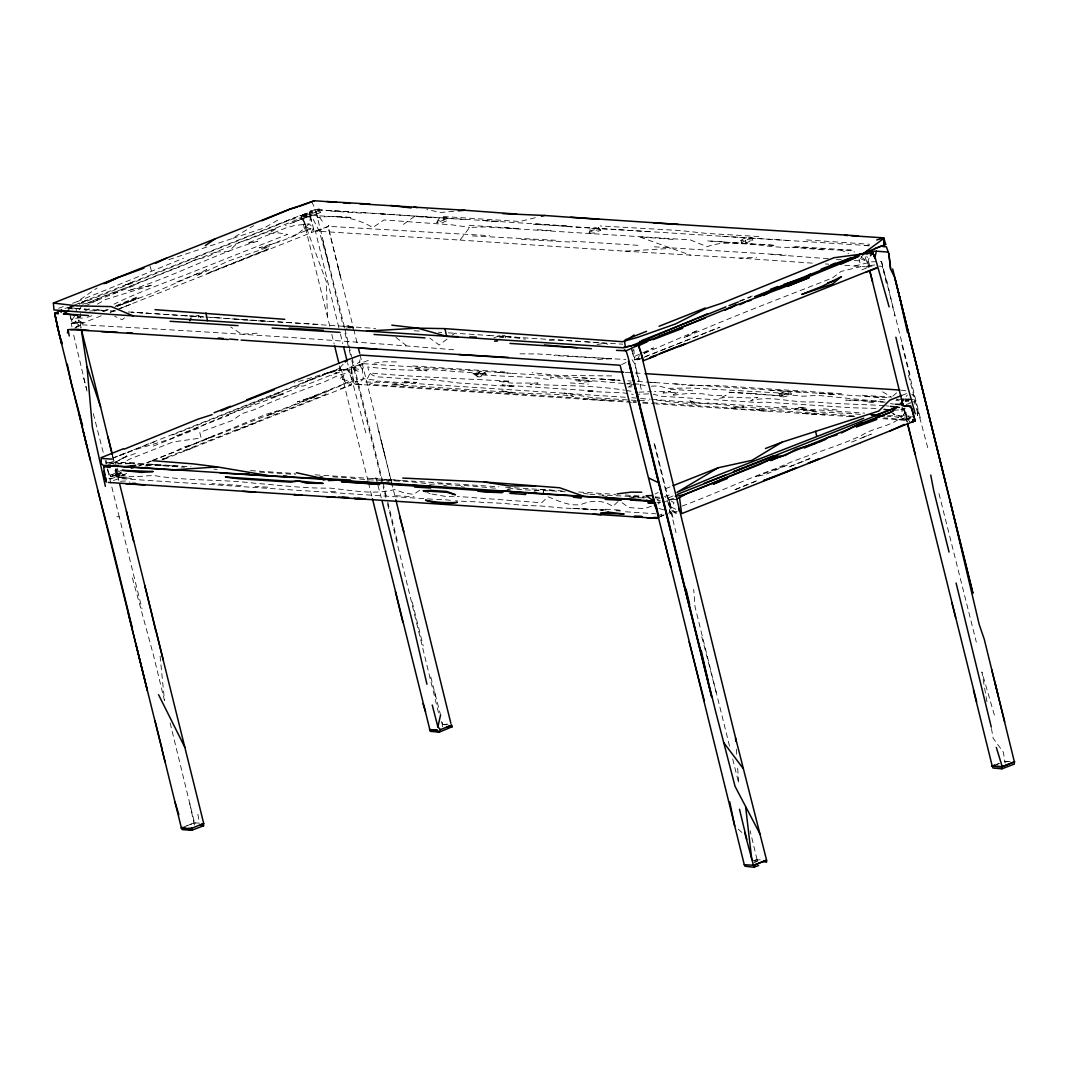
<?xml version="1.0" encoding="UTF-8"?>
<svg xmlns="http://www.w3.org/2000/svg" width="1068" height="1068" viewBox="0 0 1068 1068"><rect width="100%" height="100%" fill="white"/><g stroke="black" fill="none" stroke-linecap="round" stroke-linejoin="round"><path stroke-width="0.75" stroke-dasharray="5 3.75" d="M631.348 402.329L355.724 384.213L353.388 379.647L351.319 367.752L362.145 363.601L619.867 380.315L600.91 379.153M902.18 406.761L901.739 416.867L892.661 413.503L898.709 417.548L893.355 416.32L887.041 416.787M131.564 478.451L115.985 476.902L114.85 468.558L119.976 477.383L126.465 478.21L115.985 476.902L107.588 480.226M914.956 404.104L914.181 399.485L904.356 398.845L907.386 394.973M349.369 372.599L347.26 369.742L343.776 369.808L347.848 368.767L351.359 378.165L351.279 384.974L183.669 451.497M442.606 726.827L442.486 722.382M70.635 316.916L71.97 321.855L73.759 322.149L78.324 322.443L78.191 316.355L79.873 317.944L84.158 318.304M373.96 379.981L363.32 378.726L354.923 382.064L360.61 381.676L363.32 378.726L362.359 369.435L362.906 364.388L362.145 363.601L354.589 367.552L351.319 367.752L351.212 370.823M844.855 265.291L867.042 266.92L867.643 261.74L869.419 257.401M349.65 367.712L359.636 362.092L360.156 357.873M754.088 862.624L757.119 861.422L757.399 859.54L760.456 859.74M79.873 317.944L80.687 313.485M114.303 460.962L106.827 463.926L107.094 462.551L115.571 462.217L126.865 455.902L115.571 462.217L115.958 466.315M198.234 317.37L198.701 315.314L191.452 316.929M73.679 305.435L299.868 215.643L310.254 215.749L310.721 217.245L309.133 223.839L296.797 234.947L279.429 241.849L259.177 247.816L269.803 246.641L228.499 261.019L196.178 275.864L206.738 269.657L154.459 292.418L117.16 306.249M446.718 217.338L446.291 219.047L438.094 220.902L436.772 222.691L441.658 222.998L448.4 220.088L446.718 217.338L438.614 218.86L436.772 222.691L444.568 219.834L448.4 220.088M101.26 315.781L82.997 323.03L71.569 323.39L71.97 321.855M600.657 230.274L599.602 229.553L592.393 230.848L589.069 232.61L590.07 229.139L598.254 227.257L600.657 230.274L593.968 232.917L590.137 233.318L589.069 232.61L590.07 229.139M309.693 212.719L309.213 214.374L310.267 215.082L318.451 213.44L320.787 212.038L319.132 208.954L310.975 210.65L309.693 212.719L319.412 210.369L319.132 208.954L318.05 211.397L309.213 214.374L310.975 210.65L313.618 212.278M97.362 304.14L105.705 299.467L152.604 284.942L127.653 290.763C172.295 277.506 212.892 254.611 257.535 241.221L246.988 243.397L286.104 227.871L294.461 225.535L309.133 223.839L313.378 227.965L311.229 232.584L313.885 230.007L310.721 217.245L307.531 215.175L304.327 216.59L303.793 218.273L306.369 230.461L288.467 237.577M267.774 487.155L255.038 486.501M404.358 381.97L416.64 382.344M605.529 509.236L621.416 510.184M781.642 406.361L789.532 406.948M890.445 403.611L894.21 404.145M639.412 355.591L635.019 364.228L638.437 381.717M69.634 308.999L70.915 306.93L72.664 310.054L71.609 309.346M469.159 225.308L520.169 228.712L503.081 227.698M675.697 509.329L671.251 507.02L674.082 502.788L669.102 499.65L668.688 497.835L673.347 495.766L673.881 496.754M74.733 315.981L72.01 319.879L80.994 316.315M79.286 309.466L82.009 305.568C96.294 299.267 110.818 292.752 125.85 288.173L184.35 264.944L195.137 259.684L206.551 257.174L217.124 251.941L228.579 251.527L237.71 242.796L248.03 239.673L277.053 228.151L268.282 233.705L278.214 232.864L287.519 234.346L186.686 274.369C162.243 283.607 137.652 292.619 114.129 304.14M861.876 269.857L868.604 267.133L869.752 265.545L866.856 256.307M338.836 327.649L315.42 231.088L460.014 240.073L469.693 227.391L486.02 226.937L690.315 239.886L706.989 246.695C734.837 236.922 763.66 248.764 791.989 247.202C812.08 247.709 831.798 250.686 851.957 250.179L854.56 252.101M479.799 371.771L474.846 376.577L479.732 376.897L486.434 374.241L484.925 372.465L479.799 371.771L474.753 374.841L474.846 376.577M868.604 402.089L876.374 402.863M642.762 357.887L638.904 359.609L633.751 356.792L632.082 351.639L633.858 349.516L634.592 359.889L639.585 358.287M790.16 391.075L788.451 393.091L782.03 394.599L779.64 393.651L779.814 396.442L780.868 397.149L785.848 396.495L791.388 394.092L790.16 391.075L784.753 391.622L779.64 393.651M343.175 364.228L337.969 369.675L294.141 382.878M682.118 506.085C713.731 494.404 744.329 479.719 776.116 468.505C803.67 455.782 833.16 448.386 860.888 435.837C874.198 426.813 892.915 426.853 903.848 414.704L902.22 408.109M861.075 257.068L864.105 254.05M618.078 501.479L612.832 506.539C603.246 499.704 591.619 500.158 581.099 504.47C569.377 506.472 558.551 500.879 547.964 496.754L541.65 502.774L457.344 496.42M330.493 491.507L339.023 491.881M351.546 381.423L350.064 382.731L346.112 383.399L345.031 382.397L341.346 369.541L339.21 369.181L328.957 372.358L114.076 457.598M892.848 396.148L899.83 390.034M484.925 372.465L479.732 376.897L474.753 374.841L484.605 373.52L486.434 374.241M657.995 504.109L660.278 502.147L657.421 501.907M124.529 317.837L122.193 319.733L114.636 316.328M447.025 339.13L439.162 345.017L429.777 338.075M452.271 335.205L454.888 333.243L489.091 335.486M74.96 327.889L80.274 323.951L81.635 324.779C205.75 331.601 329.785 339.384 453.62 349.77M112.767 463.899L115.371 461.977L191.065 466.743M403.41 224.4L414.424 216.47L431.419 217.578M419.644 490.239L413.65 494.444L404.412 492.962L394.359 489.531C373.426 495.165 351.172 490.145 329.999 488.116C304.7 488.53 279.602 485.179 254.451 483.203C221.864 479.212 188.662 481.094 156.128 475.874C143.9 474.592 128.707 480.413 118.615 471.575L116.986 467.998M72.557 303.299L77.203 301.63L97.081 287.986M740.858 240.5L743.942 238.378L752.166 237.79L752.78 240.18L746.091 242.837L742.26 243.224L740.858 240.5L745.517 240.34L752.166 237.79M388.111 481.041L390.861 479.278L391.716 482.162L386.83 481.842M78.324 322.443L82.997 323.03L86.241 320.987M741.205 242.516L747.894 239.859L752.78 240.18M779.814 396.442L786.502 393.785L791.388 394.092M168.824 259.684L231.703 238.725L253.69 225.668M882.862 418.709L904.876 420.084L910.737 417.041L914.849 416.24M628.131 387.203L632.296 384.76M85.093 306.102L97.295 300.188M634.592 359.889L636.461 358.795L639.091 358.968M277.667 220.155L264.477 227.804L231.703 238.725M644.097 353.214L653.523 347.914L633.751 356.792L631.281 347.193M84.853 311.148L90.406 308.038M306.369 230.461L313.378 227.965L314.045 231.569L117.72 309.386M668.368 513.227L669.783 512.466L669.703 510.611L667.099 498.169L665.431 497.635M669.729 514.095L670.717 513.574L669.703 510.611M122.66 469.827L109.79 475.62L107.441 468.905L110.925 476.715L116.839 474.579L119.042 476.221L116.572 469.106M734.984 489.638L757.906 480.333L735.198 489.651M655.178 493.977L658.102 492.481M79.179 304.233L285.677 221.677L292.685 219.114L302.017 217.672L88.417 302.698L82.636 304.22M351.319 367.752L354.376 368.006L362.906 364.388M657.02 499.704L659.89 498.329M644.151 353.428L698.272 330.146L683.6 337.982C732.648 316.235 782.737 297.625 832.599 277.867L841.143 271.379L860.928 266.626L859.072 259.097M121.859 471.923L110.925 476.715L109.35 474.099L119.002 476.448L126.344 474.259L122.486 475.687M76.295 327.262L81.635 324.779L76.055 327.208M677.179 511.278L674.429 512.547L671.799 510.718L669.102 499.65L676.752 497.595M621.629 364.562L626.115 362.493M70.021 314.446L71.569 323.39L79.513 320.173M347.848 368.767L331.334 375.429M205.056 439.549L215.055 435.223L185.004 447.519L266.399 414.197L277.159 410.953L266.853 416.026L317.543 395.908L297.304 401.928L317.329 395.013L341.239 385.521L349.783 381.102L339.597 378.926L346.112 373.239L338.676 375.215L324.231 381.93L274.609 400.647L253.503 410.005L242.316 413.463L232.01 420.605L199.769 432.366L201.171 438.014L173.029 441.938L129.188 459.333L123.821 462.511L116.158 464.513M639.986 358.354L637.342 359.502L638.904 359.609M279.255 392.984L168.651 439.549L136.557 449.268M77.203 301.63L183.549 258.189M72.143 306.022L68.539 307.544L68.566 309.066M329.812 326.274L302.257 214.948L314.9 209.635L348.715 211.771M134.181 285.543L90.393 303.005M317.143 231.102L328.076 226.536L328.73 225.228L328.984 230.354L341.066 279.042L328.076 226.536L315.42 231.088M136.757 297.171L115.891 305.822M115.09 306.569L136.998 297.692M102.822 311.202L110.084 308.211M293.513 222.304L310.254 215.749L285.383 225.535M809.784 458.399L787.997 467.384L810.051 458.719M994.695 765.275L1001.677 762.472M176.794 281.979L198.581 273.168M261.34 248.417L280.27 240.741M113.101 458.012L126.198 452.819M133.86 449.842L155.821 441.258M322.402 375.015L328.957 372.358L344.243 369.301L339.317 368.42L322.843 374.815L341.346 369.541M198.595 428.201L150.535 447.185M851.663 442.112L871.341 434.129L861.435 437.907M256.52 422.501L234.506 431.339M380.902 481.668L386.256 479.505L390.861 479.278M81.315 302.484L88.724 299.521L78.178 303.659M192.814 447.852L161.735 460.228M276.385 225.001L295.689 217.311M94.478 310.962L102.007 308.171M103.596 311.629L111.125 308.639M110.511 312.11L115.144 310.267M138.48 465.995L150.775 461.122M152.31 460.508L175.366 451.364L183.002 447.292L192.147 444.702M139.534 465.781L151.509 461.029M152.924 460.468L328.57 391.008L325.353 394.559L162.363 459.093M126.611 473.431L119.002 476.448L120.337 473.912L110.925 476.715L121.672 472.697M144.981 466.142L152.697 463.085M146.797 466.155L154.273 463.192M739.39 301.056L753.033 295.636M739.884 301.363L750.737 297.051M645.019 356.685L720.006 327.168L673.494 345.631M644.044 357.313L671.946 346.246M665.431 488.717L671.452 486.314M906.265 404.532L910.483 402.85L907.493 403.25M657.501 515.964L662.053 514.162L657.274 513.855M996.257 764.581L998.927 763.527M901.819 395.414L909.389 392.41M344.136 327.168L348.061 325.633L352.039 326.568L353.548 328.343L348.061 325.633L353.548 328.343M660.732 516.258L663.535 515.15M186.927 825.764L194.496 822.867L199.489 823.134M182.695 827.433L193.935 823.001L198.915 823.134M130.777 304.313L120.644 308.265M493.816 337.915L499.063 335.859L504.924 335.592L505.671 338.249M661.332 515.977L664.149 514.883M110.218 312.297L116.185 309.987M662.814 515.39L660.037 516.471L664.883 515.283M112.634 294.007L119.91 291.217M368.313 360.41L362.96 362.439L359.636 362.092M163.017 459.16L167.436 457.478L162.029 459.293M122.54 458.292L135.316 453.486M119.549 308.599L123.861 307.01M119.215 455.649L133.9 450.229M874.785 264.971L869.752 265.545M1010.088 761.417L1002.318 762.138L1003.012 761.925M58.593 308.292L66.35 305.515M340.558 388.765L351.279 384.974L346.112 383.399L343.722 379.607M651.32 506.272L644.551 508.608L628.692 507.58L619.12 500.465M910.537 418.135L904.876 420.084L910.737 417.041L906.879 417.001L902.847 408.216M343.282 384.213L309.226 397.723M905.49 401.261L909.616 399.886M664.456 496.593L672.253 493.963M344.47 327.168L316.702 214.641L310.401 213.96L302.257 214.948L311.669 211.784M87.149 317.316L94.611 314.82M447.946 724.131L441.631 724.625L446.958 724.705M113.435 480.466L119.523 478.531L433.434 499.277M108.335 464.193L115.371 461.977L119.83 463.525L134.341 463.045L127.933 463.045M755.557 860.06L760.229 859.78M534.147 491.32L541.917 488.997L543.412 489.998L543.652 492.762L543.398 491.4M752.766 860.915L757.399 859.54M346.152 328.236L352.039 326.568M900.831 409.485L903.888 408.63M631.161 382.651L626.796 383.853L630.974 383.839M664.843 501.586L667.099 501.012M535.228 217.725L519.769 221.49L440.63 216.35M854.467 265.999L871.862 261.807L881.541 261.647L909.909 374.401M898.842 419.791L905.077 418.296L903.848 414.704M64.974 308.358L70.915 306.93M72.25 323.39L77.737 322.109L71.569 323.39M589.603 230.848L598.454 228.846L598.254 227.257L599.602 229.553M74.026 306.396L68.539 307.544L77.55 308.639M499.477 337.902L502.734 337.248L504.924 335.592L504.617 337.541L499.063 335.859M116.586 463.912L129.909 463.672M316.662 215.456L317.917 217.498C336.727 215.055 356.311 217.405 372.745 227.604L383.946 219.941L452.044 224.854L469.693 227.391M302.257 214.948L350.918 217.552M597.105 344.55L604.715 343.282L607.812 344.27M867.042 266.92L874.478 265.692M374 363.187L384.186 361.758L397.149 361.945M657.167 502.561L660.278 502.147M348.662 328.023L352.493 327.636M633.765 383.839L638.651 384.146L636.982 381.062M629.412 387.07L631.962 386.803M453.7 211.29L441.084 212.492L426.786 209.582M912.82 401.928L915.089 401.728M89.578 311.015L101.033 310.187L105.572 312.23M257.201 333.163L241.688 334.231L230.608 326.901M549.366 340.438L557.176 339.918L622.818 344.19M893.515 410.286L899.296 409.912M460.014 240.073L625.087 251.18L670.504 248.417M120.537 481.267L125.543 480.987L130.069 482.282M884.277 405.586C860.808 404.291 837.045 404.024 813.576 401.862C792.549 403.223 771.87 395.227 750.804 400.553L757.826 397.349C744.756 399.312 732.034 395.227 719.084 398.484L726.093 395.293A205.069 109.951 68.5 0 1 702.303 393.745L686.657 393.598L671.492 395.387L678.5 392.183L662.974 392.984L670.571 391.676L654.484 391.502M625.087 251.18L739.884 258.109L756.585 257.254M597.546 359.462L611.63 358.755L625.808 359.435M860.408 414.531C850.742 413.049 841.504 413.61 831.772 412.315C815.912 412.809 800.132 409.124 784.166 409.218C765.689 408.817 747.093 407.575 728.643 405.6C715.253 402.756 701.329 405.506 688.286 400.193L697.137 404.425C683.654 402.676 670.103 402.462 656.58 399.979M454.18 496.206L446.464 496.58L431.419 493.95M630.988 497.928L637.155 497.982M638.904 392.17L651.373 391.636M115.251 311.122L67.471 308.038M651.28 386.189L658.609 385.895L667.66 388.338L691.423 388.031L786.395 393.344L778.679 393.718L802.709 396.215L818.115 395.414L874.105 400.86L881.581 399.552L886.373 399.859M887.655 415.679L909.228 416.066L901.098 419.283L883.877 417.868M648.65 393.905L636.341 394.306M126.518 477.129L115.985 476.902M639.438 400.66L648.236 400.366M304.327 216.59L299.868 215.643L310.721 217.245M343.776 369.808L347.26 369.742M589.87 494.31L646.407 497.301M520.009 353.828L537.952 353.949L611.63 358.755L553.945 355.537M582.447 377.885L591.552 378.499M906.625 399.419L914.181 399.485L902.38 398.778M611.657 375.909L557.856 375.429L532.064 372.652M688.006 385.294L717.562 385.561L843.199 393.745M900.845 399.339L896.493 399.258L899.416 399.579M875.96 408.403L852.397 407.789L765.142 402.102L757.426 402.476L661.159 396.215L653.256 394.199M319.719 476.528L322.99 476.622M521.251 239.312L571.66 242.102M565.346 491.827C547.63 490.079 529.488 491 512.026 488.557L506.592 489.251M436.692 499.49L445.276 499.744A344.79 72.237 -14 0 0 452.552 500.518M616.102 510.731L620.348 510.878L617.17 510.664M991.478 728.496L993.12 738.188L1003.426 752.273L1004.734 761.257L1007.938 761.377M869.005 245.64L533.373 224.227M216.524 317.717L375.629 328.45M234.373 319.332L318.785 324.378M331.828 226.536L489.665 235.668M472.363 235.921L555.6 240.273M899.416 419.751L905.744 420.004M865.133 396.482L880.94 397.389M654.35 246.815L786.115 255.092M567.188 226.162L532.545 223.719M769.948 390.274L801.614 392.223M862.263 395.24L891.687 397.162L881.047 390.901M854.787 416.707L848.499 416.386L851.703 416.613M336.553 216.617L351.239 217.378M724.011 242.77L758.213 244.545M412.822 365.977L504.723 371.958M570.219 382.931L588.415 384.12M805.432 407.909L797.462 407.469L805.299 408.069M395.547 495.739L414.05 496.767M203.988 317.022L131.524 312.176L148.679 313.311M210.369 317.383L216.764 317.743M567.415 226.563L618.372 229.874M788.251 240.474L720.246 236.135M637.89 245.32L572.048 241.154M404.452 381.877L416.6 382.584M758.814 236.535L706.041 233.358L679.982 230.528L600.136 225.935M618.345 229.753L652.308 231.889M724.545 241.942L707.416 240.914L775.408 245.426L758.6 244.158M611.497 400.954L583.115 399.192M241.315 485.526L211.905 483.604M438.467 332.241L441.751 332.442M448.32 332.842L454.888 333.243M505.725 336.62L583.729 341.667M585.371 341.773L604.715 343.282M833.08 394.199L817.207 393.171M833.2 394.212L817.34 393.171M851.356 416.654L655.992 403.931M372.558 478.584L401.141 480.453M553.851 490.372L537.978 489.331M659.637 497.274L655.285 497.007L659.183 497.287M851.957 250.179L792.643 246.388M812.281 263.128L739.884 258.109M825.404 263.956L828.688 264.17M89.098 309.426L75.574 308.572M635.153 372.999L643.377 373.506M600.777 379.073L619.867 380.315M806.62 239.913L869.779 244.278M363.547 212.719L396.321 214.855L379.407 213.733M566.601 225.935L317.476 209.715L321.788 210.556M330.239 210.997L364.428 213.333M537.324 229.687L554.359 230.795M182.721 315.527L199.609 316.609M128.267 311.963L204.228 316.916M205.764 317.009L268.362 321.548M488.864 335.459L522.986 337.675M414.197 330.746L420.391 331.147M627.931 380.835L631.108 381.049M637.462 381.463L889.484 397.87M902.126 399.432L909.696 400.941L905.237 399.966M895.945 400.487L899.136 400.687M905.517 401.101L908.708 401.314M632.216 384.186L550.541 377.218L551.195 379.834C524.735 375.509 497.808 377.151 471.348 373.707L485.633 373.76L413.223 368.273L427.133 370.823L391.529 369.435L367.766 366.951L369.168 372.612L373.239 375.656L378.486 376.924L415.973 379.367L429.243 379.3L459 383.038L514.843 386.683L501.96 384.961C532.879 387.057 563.931 389.006 594.823 391.008L586.132 391.329L623.325 392.877L633.217 394.386M625.354 397.243L377.258 381.076L369.061 384.333L629.933 401.328M640.6 398.564L650.212 399.192M651.814 399.299L706.175 403.53L707.657 402.943L786.982 408.109L816.513 411.046L795.647 408.323L864.653 413.156M636.141 400.447L591.632 397.55L564.345 393.051L573.423 396.361C549.78 392.41 525.616 395.133 501.92 390.835L513.508 393.224L502.147 391.716L391.382 384.507L403.263 384.413L390.928 382.678L365.777 381.97L370.155 372.986C416.88 377.244 463.646 378.633 510.544 381.249L499.584 381.409L510.998 383.078L538.032 383.038L530.035 384.32C561.501 385.842 593.194 385.201 624.433 390.167M633.137 401.528L636.341 401.742M642.749 402.155L650.746 402.676M652.348 402.783L731.914 407.963L743.675 406.961L730.699 408.443L762.993 410.286L756.438 409.231L857.257 416.133M632.99 402.436L636.274 402.649M642.843 403.077L654.35 403.824M250.593 470.614L295.249 473.524M315.087 474.819L498.983 486.794M505.631 487.222L562.222 490.906M578.749 491.988L615.809 494.404M625.354 495.018L644.404 496.3M137.478 464.166L184.51 467.223M213.867 469.132L217.138 469.346M259.684 472.123L295.476 474.446M332.789 476.875L349.343 477.957M655.151 497.875L658.075 498.062M606.077 509.943L562.889 508.034L540.461 505.938A344.79 72.237 -14 0 1 508.742 503.869A344.79 72.237 -14 0 0 484.285 502.587L477.009 501.813A344.79 72.237 -14 0 1 455.582 500.785M603.927 510.077L571.54 508.275L602.726 510.304M625.474 511.786L655.685 513.748M498.489 221.503L481.681 220.395L499.383 222.011M824.95 414.931L801.347 413.343L816.833 414.384M465.248 219.607L396.695 214.868M828.314 258.723L769.561 254.317M836.431 259.27L841.304 259.604M854.293 260.499L859.166 260.832M625.301 372.331L631.869 372.772M650.092 382.291L657.674 382.798M761.31 410.766L769.307 411.314M610.389 379.727L620.134 380.408M498.502 372.412L510.945 373.293M903.274 409.151L907.6 419.03L909.629 419.177M675.804 499.597L669.983 499.21L668.688 497.835M674.522 383.906L682.626 384.48L682.906 385.228M670.29 389.179L693.96 390.901M116.759 516.685L119.242 516.872L141.977 608.707M837.165 409.978L821.332 408.697M673.027 239.459L639.118 236.789L690.542 255.159M791.989 247.202L824.896 250.019M114.436 475.821L119.042 476.221M879.097 266.106L882.168 266.373L887.334 282.566L894.757 315.928M631.775 397.656L636.181 398.11M350.998 478.064C377.364 481.548 404.185 479.706 430.444 484.285A68.165 14.178 -13.9 0 1 454.234 485.833L464.433 485.459L498.809 488.503M864.399 245.373L869.245 245.934M108.829 478.224L111.78 478.571M754.222 861.075L757.119 861.422M901.325 390.221L905.824 390.754M885.786 405.773L888.816 406.147M506.112 336.594L525.469 339.143M361.638 384.68L353.708 383.425L350.865 368.26L362.826 369.822M640.239 384.707L648.223 385.989M626.035 390.421L634.112 391.716M361.892 384.774L353.708 383.425L355.724 384.213M602.339 495.712L607.238 496.553M583.422 493.202L588.254 494.03M507.153 489.518L510.411 490.079M461.189 486.701L464.446 487.262M443.687 485.379L446.958 485.94M657.154 500.184L660.224 500.745M642.669 497.928L629.533 496.887L640.173 496.34L644.151 498.209M412.208 601.952L423.195 645.9M318.05 211.397L320.787 212.038M659.049 508.501L663.682 509.85M305.982 227.097L311.148 229.166M671.799 510.718L678.247 513.04L676.124 513.534L674.429 512.547L669.89 505.524L669.983 499.21L669.289 500.558L669.89 505.524L671.251 507.02M358.221 371.33L350.865 368.26L352.28 375.148M839.929 249.632L848.686 253.45M860.354 258.549L867.643 261.74L869.098 267.814M397.256 540.715L387.324 500.305M427.414 492.481L430.044 493.71M111.205 462.818L114.329 464.42M76.963 314.206L78.525 320.52L82.997 323.03M861.102 256.921L867.643 261.74M78.525 320.52L80.981 322.443M395.908 337.354L406.254 345.485M911.778 394.292L914.155 396.188L912.232 393.745M738.295 829.235L741.86 832.453M198.701 315.314L200.757 317.797M75.241 321.041L81.075 328.156L80.274 323.951M907.6 419.03L910.417 422.554M917.132 412.929L917.586 415.706L917.132 412.929L918.2 414.344L915.797 407.095M328.917 265.398L319.345 231.329L310.401 213.96L314.9 209.635L316.208 212.946L324.071 223.599M632.096 359.742L635.019 364.228L641.361 389.82M360.103 365.737L362.359 369.435M316.796 215.282L317.917 217.498M312.136 202.493L313.899 206.231M309.707 216.938L311.843 221.757M303.579 220.142L326.354 281.818L327.435 316.569M865.08 256.854L868.604 267.133M441.271 721.541L442.299 724.478M149.961 265.972L151.736 271.779M316.208 212.946L316.702 214.641M994.361 715.039L981.892 671.959L987.099 702.651M908.427 375.135L928.065 448.947M385.855 497.621L383.145 486.634M387.524 503.762L439.215 715.653M132.419 577.895L153.338 654.631L164.472 700.461L160.093 656.193M83.718 378.165L86.775 389.446M93.303 413.596L103.583 453.913M365.817 432.874L347.541 362.76M115.518 468.865L116.839 474.579M375.843 477.476L377.511 483.764M377.939 485.326L381.276 497.875M938.986 493.616L976.326 642.148M430.791 677.019L440.39 714.412M701.783 636.755L717.122 696.002M901.966 345.031L920.603 419.27M322.763 240.527L343.442 326.835M377.912 428.068L392.664 486.995M672.947 517.473L654.47 443.14M338.062 267.04L353.308 327.662M345.031 333.176L351.425 358.888M86.962 391.102L73.225 333.082M170.119 722.943L194.496 822.867M906.879 417.001L905.143 408.136M381.61 442.339L385.455 457.678M368.046 481.107L339.33 365.096M368.447 482.709L372.051 497.154M105.185 460.375L105.986 463.605M107.601 470.054L119.242 516.872M886.36 283.314L881.541 261.647M904.142 408.029L906.171 416.24M903.915 409.017L907.106 421.887M729.524 746.105L695.028 606.731L693.719 589.376M732.715 759.028L738.722 783.271L737.601 767.078M757.052 859.606L750.136 830.757M654.07 443.42L676.031 532.678M353.708 329.251L357.673 345.218M360.049 354.803L395.427 498.155M344.871 328.784L351.652 356.805M352.08 357.913L382.518 480.88M382.918 482.509L386.923 498.689M351.826 360.503L381.65 480.293M340.425 334.044L342.801 343.629M301.229 215.602L304.887 230.434M112.394 454.608L114.396 462.698M115.998 469.159L118.802 480.48M331.801 334.364L334.177 344.07M904.155 409.485L907.279 422.22M112.434 455.689L114.396 463.792M194.416 825.057L189.677 803.363M434.583 691.583L436.198 698.459M745.517 240.34L746.091 242.837M1004.734 761.257L1005.121 762.993M71.342 323.831L71.97 326.915M197.874 814.283L199.222 821.652M106.426 460.642L106.827 463.926M631.642 347.687L632.082 351.639M905.077 418.296L905.25 420.231M736.359 749.269L736.813 755.744M76.269 308.732L76.295 311.522M299.067 385.815L292.352 389.98L270.364 397.964L283.26 394.052L227.07 415.145L228.672 415.252L178.049 435.344L172.589 434.983L330.586 372.278L337.047 372.705L303.312 386.109L299.067 385.815M787.263 465.047L765.796 474.432L755.049 476.862L787.263 465.047M268.375 248.964L206.298 273.849L268.375 248.964M130.79 301.043L116.052 306.676L138.666 297.919L130.79 301.043M133.046 281.899L125.156 285.089L133.046 281.899M314.379 378.072L305.261 381.717L314.312 378.125M583.355 380.128L575.185 380.462L583.809 381.957L592.486 381.596L583.355 380.128M751.739 393.411L727.281 392.13L782.243 395.974L751.739 393.411M854.854 400.126L845.709 400.113L886.12 402.169L854.854 400.126M151.976 464.553L140.509 464.353L177.568 466.222L151.976 464.553"/><path stroke-width="1.5" d="M494.003 492.468L478.224 491.12M123.461 448.734L101.34 457.585L101.153 463.419L103.249 465.368L172.789 469.92L217.351 466.916L271.419 476.101L350.438 479.973M994.695 765.275L992.305 766.25L993.026 768.025L1001.944 768.8L1002.238 766.717L996.324 747.44M67.431 333.002L68.098 329.652L75.521 329.211L88.818 330.412M889.11 306.876L874.999 257.148L876.334 251.194L888.229 252.075L888.83 253.557L890.619 269.163L894.864 277.787L946.368 485.887M372.452 498.769L430.271 731.34L439.255 732.154L440.403 729.644L437.867 726.867L440.59 714.906M61.076 312.39L61.69 310.174M640.88 352.72L735.572 737.921L766.584 860.154L754.822 864.92L753.995 867.256L745.023 866.228L744.276 864.72L663.629 537.604M681.624 513.641L860.568 442.739M189.663 320.76L190.865 318.211M414.611 487.061L430.618 488.023M640.066 341.213L639.118 342.828L645.993 341.6L705.08 318.13M577.12 347.701L544.413 344.977M679.034 346.579L877.002 267.627M901.379 402.649L903.381 400.086M870.433 255.813L872.903 252.836L875.026 258.136L873.744 255.399M345.258 362.052L347.34 359.889L360.503 355.057L623.659 372.225M68.712 309.92L65.976 312.71L61.637 310.614M647.101 341.76L638.824 345.658L643.483 360.664L656.526 355.497M155.808 630.16L203.694 823.428L203.547 825.791L191.706 830.303L182.121 829.569L181.413 828.047L182.241 827.633M630.4 337.728L634.018 334.965M205.35 245.573L215.028 238.872M810.425 273.955L805.392 277.36L783.952 284.355M677.045 498.849L684.641 494.844M901.819 395.414L889.711 400.206L878.79 411.033L782.003 442.192L752.005 460.335L718.19 467.771L672.96 485.713M718.19 467.771L676.925 492.388L717.402 475.353L863.678 418.269M730.512 308.078L735.665 305.021L725.145 310.174M784.94 455.689L795.5 449.481L816.139 443.153M779.573 288.574L789.693 282.726L757.599 296.317L768.773 292.859M106.066 465.408L103.796 466.636L104.49 476.275L106.319 482.069L105.879 477.89M860.661 442.646L915.116 420.805L910.804 406L904.382 406.04L902.353 404.719M904.236 424.45L889.697 431.125M841.344 433.007L858.111 424.637L893.008 411.233M819.183 441.952L828.007 437.56L837.018 434.876M763.406 295.502L767.438 293.526M203.694 823.428L190.918 828.621L181.413 828.047L162.056 749.643M181.413 828.047L182.695 827.433L181.453 828.02L184.564 828.314M105.612 283.407L118.628 277.119M440.403 729.644L451.671 725.119L451.871 726.854L439.255 732.154L434.796 730.071L429.443 729.564L437.066 730.178L439.255 732.154M155.501 263.342L166.595 258.082M61.437 310.201L54.668 313.365L61.61 344.176M640.506 351.893L638.143 345.231L626.075 350.825L616.463 350.357M124.275 449.161L197.94 419.177L212.172 414.638M786.715 285.757L859.179 256L855.388 255.759M739.657 304.754L745.384 302.217M655.111 355.444L649.971 357.7L685.563 343.762L678.834 346.099M840.957 264.156L858.312 256.574M221.089 410.966L228.418 407.789M850.849 257.722L821.105 269.123M720.326 481.067L713.25 484.124L727.455 478.491M103.823 283.728L118.334 277.506M697.391 318.464L725.92 306.89M851.263 235.721L883.783 237.857L885.679 244.385L754.555 296.677M652.895 339.717L682.612 328.357M808.623 277.64L788.077 286.224M818.929 458.759L808.009 463.352L818.982 459.133M299.053 206.498L314.392 200.744L336.767 202.319M261.927 220.769L289.815 209.168L314.392 200.744M707.603 313.738L632.283 345.498L623.472 347.794L112.981 314.553L53.947 309.96L53.4 303.072L289.815 209.168L297.505 206.938M785.314 472.376L795.834 468.024L763.366 480.693L774.58 476.635M229.887 407.148L274.383 389.686M658.556 336.62L730.726 307.25L809.237 277.68M831.038 264.917L835.376 263.155M808.77 277.76L787.824 285.904M704.066 483.404L725.519 475.02M742.313 468.158L733.396 471.762L742.3 468.358M446.918 727.054L451.35 725.279L451.871 726.854L449.081 727.268M246.615 399.859L347.34 359.889M646.567 331.307L625.314 339.744L624.473 341.306L625.514 347.487M705.28 308.011L659.13 326.247M729.017 305.662L738.322 301.977M641.534 340.639L695.962 319.012M659.583 353.668L677.499 346.566M773.139 455.876L742.42 468.064M677.432 494.351L897.187 407.135L891.687 411.834L855.935 426.693L862.77 422.527L844.948 430.631L770.602 460.562L780.441 456.236L777.117 456.009L759.375 464.593L683.894 494.778L675.336 496.313M773.566 458.199L682.652 495.245M804.217 448.026L825.924 439.255M203.334 823.735L200.397 824.896L203.547 825.791M973.429 690.061L992.252 766.183L994.922 765.115M214.054 412.782L230.461 406.281M874.505 248.737L881.02 246.161M876.775 414.744L895.865 407.669M866.028 272.273L876.574 268.161M770.375 289.375L777.811 286.518M744.276 864.72L753.434 865.24L766.584 860.154L766.584 862.196L763.3 861.556M885.679 244.385L884.211 244.946L883.783 237.857L876.708 239.966M758.667 865.467L753.995 867.256L744.69 832.546M1001.944 768.8L1014.346 764.061L1014.32 761.604L984.255 639.211L979.169 624.353L950.16 501.212M765.436 448.507L782.003 442.192M192.4 828.087L188.529 828.581M911.591 422.114L915.116 420.805L911.752 408.39L908.361 405.466M876.761 419.524L856.71 426.853M119.843 276.959L143.94 268.175M638.637 343.536L651.413 339.437M131.364 468.251L134.221 467.343M323.23 480.079L326.194 479.158M746.812 301.577L751.018 300.295M866.161 253.356L872.569 253.597L872.903 252.836L868.044 253.249M827.753 282.82L833.641 281.151M541.423 216.217L544.506 215.469L598.988 219.341M753.434 865.24L754.822 864.92M778.438 457.117L783.325 456.049M646.848 517.686L655.098 518.154L658.969 517.299L655.885 504.27M633.351 345.298L638.143 345.231M623.565 347.367L631.735 345.685M110.471 465.074L107.414 465.648L118.655 466.035M124.248 466.783L135.729 465.248M617.17 493.897L631.014 492.134L641.748 492.214M648.089 503.175L655.619 502.774M58.259 313.031L54.668 313.365L57.886 328.864M458.426 210.85L464.727 210.249L516.685 214.081M867.056 251.167L876.334 251.194M130.496 466.556L133.727 466.302M494.577 341.213L497.514 341.012M366.604 331.107L417.508 328.143L444.956 328.624L622.27 341.707L638.063 337.221L675.55 323.924L705.908 308.545L722.502 302.978L833.934 257.735L862.824 253.93L883.476 238.658L884.291 244.812M328.503 480.613L336.74 480.213M881.06 415.933L884.357 415.799M859.54 254.064L867.683 253.77M397.016 484.271L390.608 484.431L503.175 492.081L499.383 490.826M641.454 516.378L634.072 516.418L642.202 516.658M246.107 473.805L249.111 473.791M434.796 730.071L437.066 730.178M535.549 485.927L508.862 485.9L484.191 481.962L402.769 478.064M633.404 344.737L639.745 344.75M502.761 213.627L544.506 215.469M359.903 203.828L464.727 210.249M391.822 325.166L417.508 328.143L446.584 336.34L458.132 336.634M469.68 336.941L476.275 337.114M132.445 483.283L135.502 483.377M53.4 303.072L77.123 305.862L111.299 306.609L133.193 315.901M396.869 483.991L119.963 466.289M654.137 501.079L646.06 495.779L652.254 495.485L654.137 501.079L377.338 482.549M670.904 567.148L620.134 365.243L241.168 340.091M326.861 201.518L369.835 204.068M895.491 404.265L901.953 404.532L902.06 405.359L903.021 403.837L900.391 403.384M70.461 329.638L117.547 332.295M127.332 332.709L132.232 332.922M621.109 500.331L605.142 499.383M992.305 766.25L1002.238 766.717L1014.6 761.751L1002.238 766.717L992.252 766.183M508.368 357.393L458.946 354.523M185.098 828.354L191.706 830.303L191.613 828.274M478.144 491.28L494.084 492.148M494.003 492.321L501.973 492.749M509.877 493.349L525.736 494.537M573.409 497.314L581.446 497.741L573.703 497.114M363.908 499.076L354.376 498.609M323.43 330.292L289.308 328.13M272.113 328.063L340.051 332.362M653.75 222.892L858.191 235.881M238.057 325.62L170.106 321.294M899.83 390.034L645.019 373.613M294.007 494.684L302.07 495.165L293.874 494.511M844.801 235.32L848.032 235.521M220.115 472.977L271.419 476.101M430.818 486.474L352.226 481.575L324.071 478.838L296.383 472.697M904.382 406.04L909.963 406.387M155.06 309.653L284.769 319.319M88.457 315.514L63.359 313.872L77.029 315.234M509.983 343.429L591.392 348.729M425.011 337.888L374.04 334.471M228.405 339.504L101.233 331.601M360.143 348.088L376.603 349.156M871.435 414.905L877.776 415.305M112.327 459.147L102.835 458.532L101.34 457.585M283.461 475.821L286.758 476.034M319.572 478.17L326.047 478.597M526.778 492.962L501.306 490.773M528.366 493.069L558.511 495.031M560.086 495.138L640.426 499.677L630.747 500.078L649.878 501.319L646.233 500.398L653.135 501.533M437.159 502.961L446.678 503.589M342.201 497.114L348.475 497.528M653.803 517.406L657.114 517.633M338.409 497.167L347.914 497.781M354.256 498.195L365.336 498.916L357.833 498.182M144.781 484.992L125.904 483.737M255.546 492.201L242.69 491.333M570.686 217.218L678.38 224.387M593.127 514.162L601.124 514.709M484.191 481.962L559.645 487.756L582.674 495.926M152.59 460.682L193.468 463.899L217.351 466.916M326.488 496.633L335.539 497.381M882.782 246.548L886.427 246.841L888.229 252.075M343.362 202.867L349.97 203.401M108.295 482.416L657.194 518.354L655.098 518.154M218.206 337.995L223.132 338.449M229.687 339.037L237.884 339.784M648.009 502.254L654.444 502.921M58.286 313.805L54.668 313.365L59.474 335.432L62.278 343.242M390.608 205.43L411.1 207.926M884.01 409.391L890.458 410.179M890.325 406.334L899.403 407.455M110.271 467.477L103.796 466.636L104.37 467.237M633.618 345.231L636.314 345.631M879.365 415.412L882.435 415.959M414.077 207.005L417.254 207.646M534.12 492.775L537.084 493.483M870.594 414.317L877.749 416.053M449.815 725.906L451.871 726.854M423.475 490.639L426.092 491.867M648.703 477.97L658.422 482.683M915.116 420.805L912.699 419.564L913.113 421.873M624.366 349.757L626.075 350.825L628.051 357.046L715.787 712.089L735.078 786.395L760.082 834.135M135.983 644.418L165.046 761.858M723.717 742.607L742.874 768.132M654.364 504.977L656.673 508.782M871.782 251.621L874.999 257.148M158.558 694.721L184.844 747.253M104.49 476.275L105.612 479.372M81.315 329.758L87.015 366.684L100.632 407.082L112.033 454.074M422.955 703.638L425.558 711.502M175.018 802.161L178.85 814.791M67.244 364.095L71.356 383.586L82.61 425.772M915.236 413.783L906.879 383.626L895.878 337.234M128.347 613.713L147.304 690.328L56.737 324.085M630.027 365.536L640.039 406.027M399.606 516.485L403.717 531.637M162.176 749.229L154.967 720.66M382.104 501.012L413.463 626.182L426.946 684.241M869.766 271.205L872.529 281.658M97.922 490.906L109.39 534.734M897.707 289.361L972.908 593.261L894.864 278L901.018 302.644M689.114 641.761L704.373 701.022M432.246 705.054L437.867 726.867M132.405 628.451L109.79 536.31M708.191 681.411L701.222 650.399M991.625 669.396L1004.694 721.835M951.882 602.819L955.66 617.664M976.633 701.796L907.506 423.489M892.674 269.002L894.864 277.787M119.603 483.724L163.244 659.997M949.038 552.063L933.752 490.733L930.722 475.046M991.291 727.121L956.1 583.048M903.127 405.8L869.819 270.858M746.786 839.408L739.497 809.29M358.461 348.408L359.649 353.201M395.827 499.744L450.87 723.316M343.589 346.82L347.14 361.171M81.475 329.772L100.632 407.082M107.988 436.825L112.394 454.608M104.21 471.135L105.211 475.18M334.578 345.685L338.93 363.48M82.837 429.83L86.575 445.036M907.666 423.809L915.062 454.047M144.767 585.531L152.016 615.195M79.019 413.797L90.326 460.241M995.176 683.146L998.153 695.415M395.387 591.538L402.85 622.39M152.097 615.622L155.648 630.574M126.398 511.198L133.58 541.369M686.03 589.015L689.634 604.461M900.765 302.337L907.466 332.589M105.385 486.367L92.342 427.133L87.015 366.684M444.956 328.624L446.584 336.34M729.698 801.774L734.731 826.018M815.658 431.245L816.74 436.492M205.924 312.964L207.499 320.76M678.754 508.461L679.288 511.212M68.098 329.652L69.246 335.966M679.502 497.368L681.491 512.854M751.792 859.633L745.638 806.914M888.83 253.557L890.619 269.163M735.572 737.921L735.799 741.165M628.518 361.224L711.688 696.937L628.518 361.224M841.41 276.599L832.439 284.048L801.708 294.421L822.093 286.331L841.41 276.599M608.052 512.106L600.536 513.254L624.139 514.015L608.052 512.106M298.466 481.014L290.75 482.162L239.419 478.824L225.428 477.036L290.523 481.281L298.466 481.014L323.15 483.404L306.876 483.217L298.466 481.014M153.018 471.549L141.323 472.43L122.419 470.334L153.018 471.549M430.991 490.426L423.275 490.799L447.078 492.348L455.475 494.751L446.851 491.454L430.991 490.426M361.358 482.843L341.613 481.815L379.741 484.471L361.358 482.843M425.611 500.224A164.592 87.963 68 0 0 457.344 502.28A307.504 164.525 68.2 0 1 425.611 500.224"/></g></svg>
